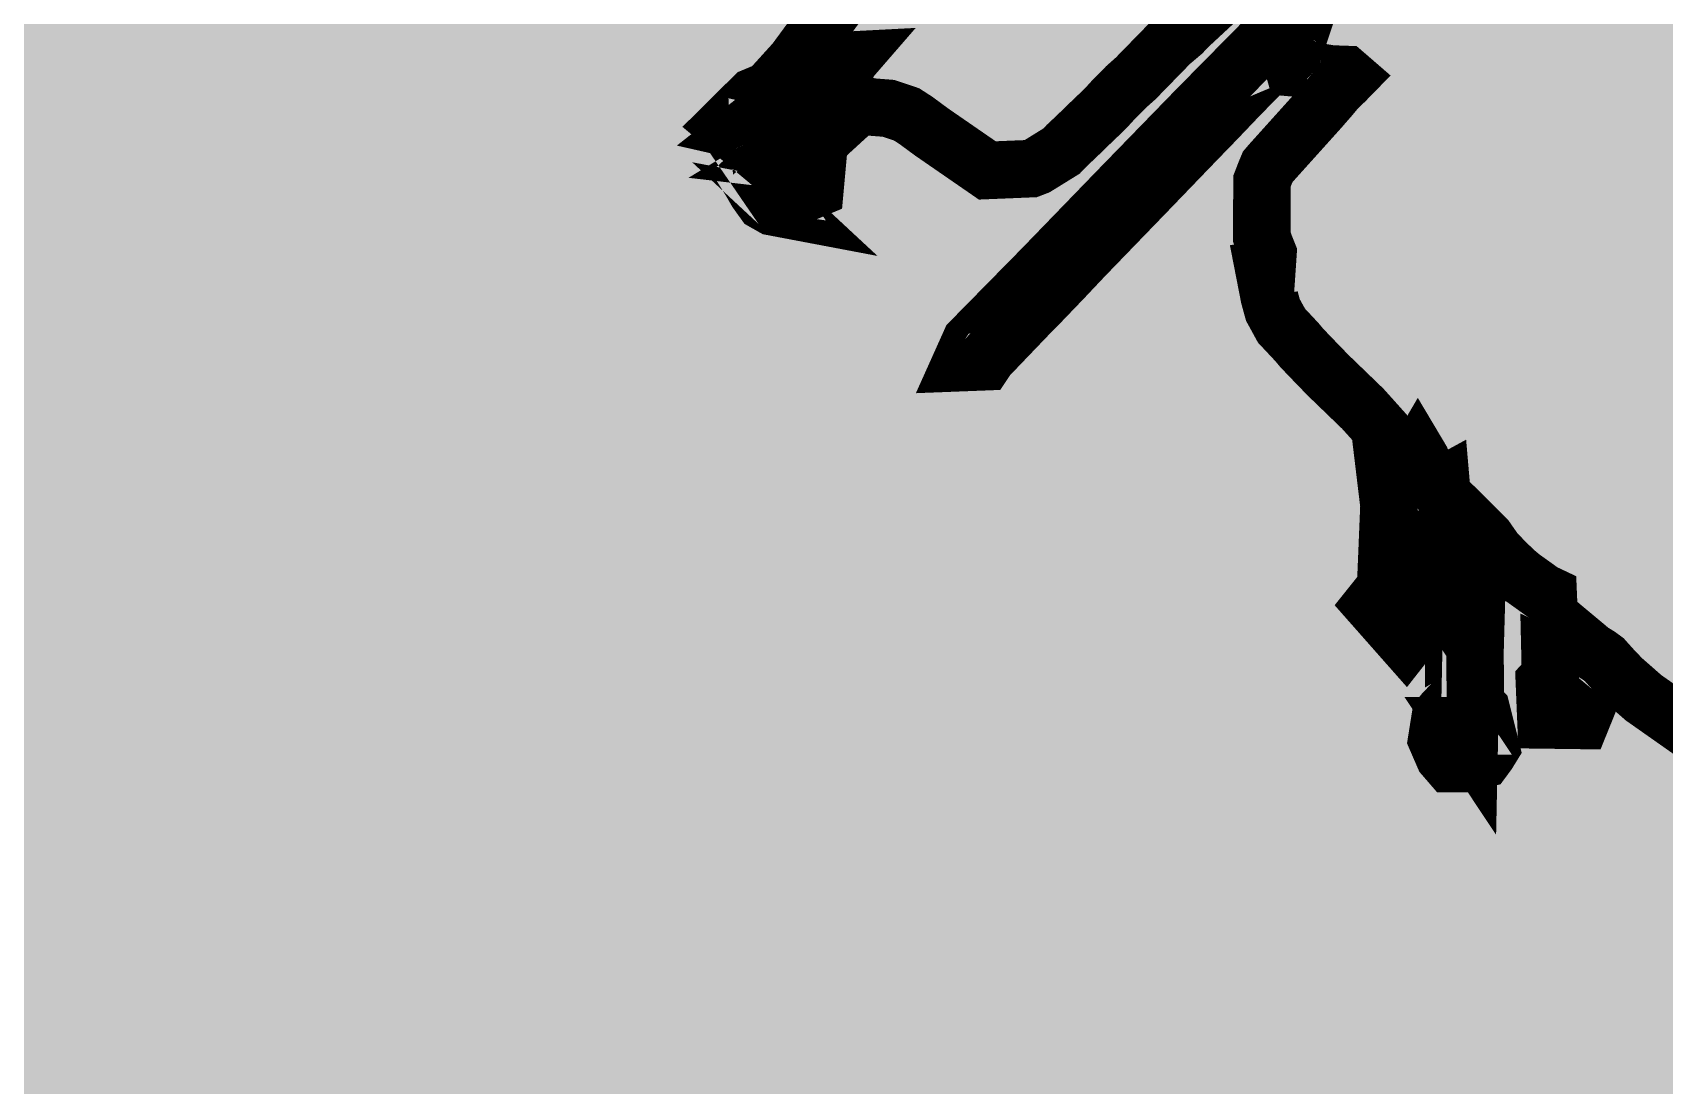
# Model space of a CAD drawing. Header units: millimetres. Extents: x -36.6 to 45.6, y -33 to 33.7.
# Drawn here: x 7.23 to 14.44, y -4.34 to 0.3 of the extents above; entities that cross this region are included whole.
import ezdxf

# ---------------------------------------------------------------- set-up
doc = ezdxf.new("R2010")
doc.units = ezdxf.units.MM
doc.header["$MEASUREMENT"] = 0
for name, color, linetype, true_color in [('Board-Outline-Layer', 7, 'Continuous', 0xff00ff), ('Bottom-Layer', 7, 'Continuous', 0x0000ff), ('Top-Layer', 7, 'Continuous', 0xff0000), ('Top-Silkscreen-Layer', 7, 'Continuous', 0xffcc00)]:
    doc.layers.add(name, color=color, linetype=linetype, true_color=true_color)

msp = doc.modelspace()

# ---------------------------------------------------------------- hatches: boundary and pattern name
at = {"layer": 'Bottom-Layer'}
msp.add_hatch(color=256, dxfattribs=at).paths.add_polyline_path([(-25.64191008382017, 0.12700025400050646), (-25.54433487444692, 2.3618399728245203), (-25.25235185258802, 4.579671211955174), (-24.76818318534399, 6.763614936499547), (-24.095513688621587, 8.897050016012596), (-23.239462783459818, 10.9637397213359), (-22.206545534144635, 12.947955295910592), (-21.00462306463581, 14.834595661112031), (-19.642842730666928, 16.60930234457645), (-18.131568502844953, 18.258568756845467), (-16.48230209057594, 19.76984298466744), (-14.707595407111521, 21.13162331863632), (-12.82095504191008, 22.333545788145145), (-10.836739467335391, 23.36646303746033), (-8.770049762012084, 24.222513942622097), (-6.636614682499037, 24.8951834393445), (-4.452670957954657, 25.37935210658853), (-2.234839718824014, 25.671335128447428), (0, 25.76891033782068), (2.2348397188240177, 25.671335128447428), (4.45267095795466, 25.37935210658853), (6.636614682499034, 24.8951834393445), (8.770049762012086, 24.222513942622097), (10.836739467335395, 23.366463037460328), (12.820955041910088, 22.33354578814514), (14.707595407111528, 21.13162331863631), (16.48230209057594, 19.76984298466744), (18.131568502844956, 18.258568756845463), (19.64284273066693, 16.609302344576445), (21.00462306463581, 14.834595661112033), (22.206545534144635, 12.947955295910592), (23.239462783459818, 10.963739721335898), (24.09551368862159, 8.89705001601259), (24.76818318534399, 6.763614936499541), (25.252351852588024, 4.579671211955165), (25.54433487444692, 2.36183997282452), (25.64191008382017, 0.1270002540005096), (25.54433487444692, -2.107839464823506), (25.252351852588024, -4.325670703954149), (24.76818318534399, -6.509614428498524), (24.095513688621583, -8.643049508011593), (23.23946278345982, -10.709739213334878), (22.206545534144627, -12.693954787909584), (21.0046230646358, -14.580595153111027), (19.642842730666928, -16.355301836575435), (18.13156850284495, -18.004568248844453), (16.48230209057594, -19.515842476666425), (14.707595407111526, -20.877622810635298), (12.820955041910088, -22.079545280144124), (10.836739467335375, -23.112462529459318), (8.770049762012093, -23.968513434621077), (6.636614682499022, -24.641182931343486), (4.4526709579546475, -25.125351598587514), (2.2348397188240057, -25.41733462044641), (0, -25.514909829819665), (-2.2348397188240154, -25.41733462044641), (-4.452670957954657, -25.125351598587514), (-6.636614682499032, -24.641182931343483), (-8.770049762012102, -23.968513434621073), (-10.836739467335388, -23.112462529459314), (-12.820955041910095, -22.079545280144117), (-14.707595407111535, -20.87762281063529), (-16.482302090575942, -19.51584247666642), (-18.13156850284496, -18.004568248844446), (-19.64284273066693, -16.35530183657543), (-21.004623064635815, -14.580595153111009), (-22.206545534144635, -12.693954787909579), (-23.23946278345982, -10.70973921333488), (-24.09551368862159, -8.643049508011575), (-24.768183185343993, -6.509614428498515), (-25.252351852588024, -4.325670703954151), (-25.54433487444692, -2.1078394648234973)])
at = {"layer": 'Top-Layer'}
msp.add_hatch(color=256, dxfattribs=at).paths.add_polyline_path([(2.8394124567788492, -25.357216226931524), (0.9481995891718213, -25.49737232926118), (-0.9481995891718279, -25.49737232926118), (-2.839412456778848, -25.357216226931524), (-2.695187393868758, -25.225180422952548), (-2.6418084836169715, -25.037071374142755), (-2.641808483616972, -24.337071374142756), (-2.6897902414691286, -24.15800101600204), (-2.820878841757688, -24.02691241571348), (-2.999949199898404, -23.978930657861323), (-4.199949199898405, -23.978930657861323), (-4.37901955803912, -24.02691241571348), (-4.5101081583276805, -24.15800101600204), (-4.558089916179838, -24.337071374142756), (-4.558089916179838, -25.037071374142755), (-4.556321682938239, -25.07261607825755), (-4.551034443662098, -25.107809795598037), (-6.6789163426098535, -24.629809500794988), (-8.75848340746946, -23.972720100140542), (-10.774692189190276, -23.14129493440813), (-12.712957568303958, -22.141548477634913), (-14.559258262703215, -20.980712828818927), (-16.300238256658748, -19.66718539539859), (-17.92330341734363, -18.210468146969045), (-17.820164044265738, -18.20640096462656), (-17.71761292085204, -18.194673247981978), (-17.64187084926756, -18.284939133903308), (-17.490010482818853, -18.39127290724598), (-17.30532866097492, -18.40743047301664), (-17.13731072875555, -18.32908242451538), (-16.475442103479065, -17.77370870515807), (-16.36910833013639, -17.62184833870936), (-16.352950764365737, -17.437166516865428), (-16.43129881286699, -17.26914858464606), (-16.949692244290855, -16.651351350369435), (-17.155267537669413, -16.530084904503237), (-17.39138877709983, -16.56492040981812), (-17.316080478450083, -16.338435504592223), (-17.399806839450825, -16.114925664508448), (-17.918200270874685, -15.497128430231825), (-18.070060637323394, -15.390794656889149), (-18.25474245916733, -15.374637091118492), (-18.422760391386696, -15.452985139619749), (-18.434180128420742, -15.462567436753158), (-18.82153287882679, -15.111153743652752), (-19.126933688171377, -14.686578564682918), (-19.33690780919234, -14.207574801183016), (-19.070808382748222, -14.0539422256943), (-18.93971978245966, -13.92285362540574), (-18.891738024607506, -13.743783267265023), (-18.93971978245966, -13.564712909124308), (-19.489719782459662, -12.612084964961426), (-19.620808382748223, -12.480996364672865), (-19.79987874088894, -12.43301460682071), (-19.978949099029656, -12.480996364672865), (-21.06149185230483, -13.106002714685566), (-21.149079379785427, -13.177083558904137), (-21.210214037665832, -13.271881317268111), (-21.306743750839104, -13.117843181108778), (-21.402154790075503, -12.963109647223654), (-21.28201649281998, -12.960952695592939), (-21.169353168027452, -12.919181435682738), (-20.08681041475228, -12.294175085670037), (-19.95572181446372, -12.163086485381479), (-19.907740056611562, -11.984016127240762), (-19.95572181446372, -11.804945769100048), (-20.50572181446372, -10.852317824937165), (-20.63681041475228, -10.721229224648605), (-20.815880772892996, -10.673247466796449), (-20.994951131033712, -10.721229224648605), (-22.077493884308886, -11.346235574661305), (-22.164482018585236, -11.416649561774522), (-22.225489520259572, -11.510474664095362), (-23.178747396565463, -9.47242035407206), (-23.9455758103498, -7.357156745640069), (-24.519807068139674, -5.181697159272), (-24.896822558630465, -2.9635390789554124), (-25.07358990073393, -0.7205234178176064), (-25.048687333385242, 1.5293089784917573), (-24.822315150938834, 3.7678624364994477), (-24.39629409217671, 5.977132000594097), (-24.323475035536173, 6.167305036610069), (-24.204103108629603, 6.332286070987245), (-24.18452839331053, 6.332238998412984), (-24.164958175967488, 6.332661240992761), (-23.734169422478328, 6.1758669574660665), (-23.549487600634393, 6.159709391695408), (-23.381469668415026, 6.238057440196666), (-23.27513589507235, 6.389917806645375), (-22.999304511512957, 7.147758304551734), (-22.997072335455456, 7.386424953941112), (-23.14530138772703, 7.5734941930034845), (-22.91150555690282, 7.621517745869964), (-22.75980353789484, 7.8057818215049215), (-22.483972154335447, 8.56362231941128), (-22.46781458856479, 8.748304141255211), (-22.546162637066043, 8.91632207347458), (-22.698023003514756, 9.022655846817257), (-22.7199346296515, 9.030631026515406), (-22.484324619046593, 9.63266793742089), (-22.162952950483835, 10.19363208051299), (-21.756952655036763, 9.959227700645554), (-21.577882296896046, 9.911245942793396), (-21.39881193875533, 9.959227700645554), (-21.267723338466773, 10.090316300934111), (-20.717723338466772, 11.042944245096995), (-20.669741580614613, 11.222014603237712), (-20.717723338466772, 11.401084961378427), (-20.84881193875533, 11.532173561666987), (-21.931354692030503, 12.157179911679687), (-21.934316746999585, 12.158871299109745), (-21.93729477629089, 12.160534399412946), (-21.92510064471769, 12.182792359735263), (-21.91288596760782, 12.20503905175084), (-21.872971540176675, 12.27737328981585), (-21.83281883223767, 12.34957553049278), (-21.82817724327769, 12.346752996604557), (-21.82349337630787, 12.34400119068251), (-20.740950623032695, 11.718994840669811), (-20.56188026489198, 11.671013082817653), (-20.382809906751262, 11.718994840669811), (-20.251721306462702, 11.850083440958368), (-19.7017213064627, 12.802711385121253), (-19.653739548610545, 12.981781743261969), (-19.7017213064627, 13.160852101402684), (-19.83280990675126, 13.291940701691244), (-20.89041760220515, 13.90255078935855), (-19.57159411511569, 15.724397562768885), (-18.09471889564891, 17.420646554517845), (-16.47169096815806, 18.9776312694297), (-14.71558689360148, 20.382807249586715), (-12.840555413101345, 21.624853143673533), (-10.861703453062484, 22.693761921883723), (-8.794974410295683, 23.580921501479565), (-6.657019697789195, 24.27918413341382), (-4.465064586070254, 24.782923990972883), (-2.2367694210582423, 25.088082496455804), (0.009912663437523618, 25.19220102069711), (2.256880392180629, 25.09444069197681), (4.486030188529751, 24.79558915471936), (6.500417448565944, 24.346347033474892), (8.47092043043322, 23.732594220570096), (10.384128384261833, 22.958507763962505), (12.227020495795887, 22.029355902240255), (13.987054502794667, 20.951462210309458), (15.652252054528788, 19.732162562726856), (17.211280233435826, 18.379755207574515), (18.653528684119436, 16.90344429066132), (19.936908127442287, 15.356015363402836), (21.09226631400361, 13.710796064584056), (21.000574374153672, 13.698346055105098), (20.915132689133912, 13.662819543448943), (19.832589935858735, 13.037813193436248), (19.701501335570175, 12.90672459314769), (19.653519577718015, 12.727654235006975), (19.70150133557017, 12.548583876866257), (20.25150133557017, 11.59595593270337), (20.38258993585873, 11.464867332414814), (20.56166029399944, 11.416885574562656), (20.740730652140158, 11.46486733241481), (21.823273405415335, 12.089873682427504), (21.90692434097216, 12.156635240508153), (21.967113157995197, 12.245133212023076), (22.047555443095693, 12.0981533257852), (22.127014313864596, 11.95063947542932), (22.025657457137015, 11.940911364431717), (21.931134721137965, 11.903052403424697), (20.848591967862788, 11.278046053412002), (20.717503367574228, 11.146957453123445), (20.669521609722068, 10.967887094982729), (20.717503367574224, 10.78881673684201), (21.26750336757422, 9.836188792679124), (21.39859196786278, 9.705100192390567), (21.577662326003495, 9.65711843453841), (21.75673268414421, 9.705100192390564), (22.341960763344023, 10.042981781453896), (22.696243184978126, 9.50220395408866), (22.921263496360258, 8.896132545495352), (22.571022749514235, 8.768655338816236), (22.419162383065526, 8.662321565473563), (22.340814334564264, 8.494303633254196), (22.356971900334926, 8.309621811410262), (22.632803283894322, 7.551781313503901), (22.784505302902303, 7.367517237868945), (23.018301133726517, 7.319493685002465), (22.870072081454946, 7.132424445940095), (22.872304257512443, 6.893757796550719), (23.148135641071836, 6.135917298644358), (23.25446941441451, 5.984056932195649), (23.422487346633876, 5.905708883694391), (23.60716916847781, 5.921866449465051), (24.264925453454598, 6.161270158598118), (24.5634061189056, 5.038093212466958), (24.802454822491214, 3.900783721922446), (25.010709159667705, 2.0936304213152854), (25.087466293498085, 0.27613729526107206), (25.032322662916926, -1.5421399390611668), (24.845568193058202, -3.3516414419165734), (24.528184770934473, -5.1428535131714606), (24.08184108303245, -6.90635861186499), (23.718526863906117, -7.937451054939965), (23.304687605410454, -8.949323535104035), (22.72460616861312, -10.230430734102303), (22.11337955326826, -11.49697412196404), (22.095687568274762, -11.484495570477645), (22.077273913416377, -11.473108828407815), (20.994731160141207, -10.848102478395113), (20.81566080200049, -10.800120720542955), (20.636590443859774, -10.848102478395113), (20.505501843571214, -10.97919107868367), (19.95550184357121, -11.93181902284655), (19.907520085719053, -12.110889380987269), (19.95550184357121, -12.289959739127983), (20.08659044385977, -12.421048339416544), (21.16913319713494, -13.046054689429246), (21.22651258815126, -13.072728153992337), (21.287690641781364, -13.088887175597444), (21.223857930068494, -13.20262185066611), (21.15900106397762, -13.315775632390213), (21.113874632932017, -13.269918938829054), (21.061271881412317, -13.23287596843206), (19.978729128137143, -12.60786961841936), (19.79965876999643, -12.559887860567201), (19.620588411855714, -12.60786961841936), (19.489499811567153, -12.738958218707916), (18.93949981156715, -13.691586162870797), (18.891518053714993, -13.870656521011515), (18.93949981156715, -14.04972687915223), (19.07058841185571, -14.18081547944079), (19.44584784185786, -14.397471612368484), (19.22350845542877, -14.752183771260523), (18.978724516551917, -15.091795817117914), (18.803761153388223, -14.944984123617722), (18.635743221168855, -14.866636075116466), (18.45106139932492, -14.882793640887122), (18.299201032876212, -14.989127414229799), (17.780807601452352, -15.606924648506421), (17.69708124045161, -15.830434488590189), (17.772389539101344, -16.05691939381608), (17.53626829967093, -16.02208388850121), (17.33069300629238, -16.143350334367412), (16.89405074464941, -16.66372031835891), (14.17274841862768, -17.291691465072656), (11.424750632781658, -17.79003098758879), (8.656228889201056, -18.15761970618291), (5.873400783043311, -18.393632083601457), (3.082516038948246, -18.49753807906786), (3.026585233173775, -18.378711427962106), (2.931579447652538, -18.288036576073164), (3.050891931796858, -18.158629824781805), (3.0941452882905764, -17.988011176022358), (3.0941452882905773, -17.188011176022354), (3.0461635304384203, -17.00894081788164), (2.915074930149861, -16.87785221759308), (2.7360045720091453, -16.829870459740924), (1.8360045720091447, -16.829870459740924), (1.6569342138684295, -16.87785221759308), (1.52584561357987, -17.008940817881637), (1.477863855727712, -17.18801117602235), (1.4778638557277113, -17.988011176022354), (1.5211172122214256, -18.158629824781794), (1.6404296963657357, -18.288036576073154), (1.521117212221426, -18.417443327364513), (1.477863855727712, -18.588061976123953), (1.4778638557277113, -19.388061976123954), (1.558725263264419, -19.614735656997198), (1.7647955295910605, -19.739052068486227), (1.764795529591061, -20.218445088681893), (1.6380300296223897, -20.349010168232716), (1.5917957835915684, -20.525019050038104), (1.5917957835915681, -22.0490220980442), (1.639777541443725, -22.228092456184914), (1.7708661417322848, -22.359181056473474), (1.9499364998730009, -22.40716281432563), (2.5499364998730014, -22.40716281432563), (2.5962616637306413, -22.40415411835797), (2.641808483616968, -22.395178581822165), (2.6418084836169684, -22.737096774193553), (2.689790241469125, -22.91616713233427), (2.820878841757684, -23.047255732622826), (2.9999491998984005, -23.095237490474982), (4.199949199898401, -23.095237490474982), (4.379019558039117, -23.047255732622826), (4.510108158327676, -22.91616713233427), (4.558089916179834, -22.737096774193553), (4.558089916179835, -22.037096774193554), (4.510108158327677, -21.858026416052837), (4.379019558039118, -21.726937815764277), (4.199949199898401, -21.67895605791212), (2.999949199898401, -21.67895605791212), (2.9536240360407606, -21.681964753879782), (2.908077216154434, -21.690940290415586), (2.908077216154434, -20.525019050038104), (2.862027413951286, -20.349337423200353), (2.7357201921957004, -20.218834151119946), (2.736004572009144, -19.746202692405387), (2.959254941223156, -19.66810491087572), (3.0851393435494594, -19.467872275960747), (5.943768135662458, -19.361424234906604), (8.794055548966103, -19.118625103720973), (11.629501620678127, -18.74002857579944), (14.44364023308319, -18.226498024894944), (17.230053859247334, -17.57920453622955), (17.51831149075708, -17.821081408513358), (17.686329422976446, -17.899429457014612), (17.87101124482038, -17.883271891243957), (18.02287161126909, -17.776938117901278), (18.36043523650178, -17.374645454801094), (18.625232364066175, -17.307941968806684), (18.88370316525504, -17.21985270304204), (17.41502621434649, -18.693850276736498), (15.831671485368032, -20.04391273292459), (14.144065353794531, -21.261149923476456), (12.36332068957198, -22.337546353343257), (10.501163678977049, -23.266013962514045), (8.569856607794726, -24.040438800821907), (6.582117114285616, -24.65572128824636), (4.551034443662067, -25.10780979559804), (4.556321682938224, -25.072616078257553), (4.558089916179834, -25.037071374142755), (4.558089916179835, -24.337071374142756), (4.510108158327677, -24.15800101600204), (4.379019558039118, -24.02691241571348), (4.199949199898401, -23.978930657861323), (2.999949199898401, -23.978930657861323), (2.8208788417576844, -24.02691241571348), (2.689790241469125, -24.15800101600204), (2.641808483616968, -24.337071374142756), (2.641808483616968, -25.037071374142755), (2.695187393868754, -25.225180422952548)])
at = {"layer": 'Top-Silkscreen-Layer'}
for points in [[(14.38934455675507, 3.248236886170132), (14.351054616068518, 2.9353897025757805), (14.361501510943324, 2.6366406814372794), (14.386951435462118, 2.5462992792116843), (14.458468944869423, 2.436248740174886), (14.537533990662059, 2.3392590406038822), (14.561327138901202, 2.3035185484916845), (14.585074265576969, 2.273294728644784), (14.584337920563783, 1.820927602886798), (14.579597699541289, 1.3645054872585574), (12.608033926691318, 1.3603561952983056), (10.626575517726415, 1.3551695803479982), (10.590770741459428, 1.0435011728786983), (10.60066537757433, 0.819250802844821), (10.660171258953792, 0.690009788491833), (10.675496439541082, 0.6727525060207591), (10.661413841163588, 0.6625207292551111), (10.647561350602695, 0.6522889524894919), (10.662564380246685, 0.6242812317577565), (10.673839663261374, 0.5817981402101242), (10.69192613764815, 0.5394093507524891), (10.71696186809703, 0.4911266806695099), (10.751570083717573, 0.38131189685770445), (10.60066537757433, 0.1762520021400167), (10.486393835837958, 0.05045301407221497), (10.419064288693246, 0.02235099125048241), (10.292366924859088, -0.10311793950227142), (10.463751226682, -0.24655141840116473), (10.512672148496666, -0.252209543801487), (10.457032078436495, -0.28606399411359684), (10.419064288693246, -0.30940376139003817), (10.394028558244363, -0.3325077734414576), (10.41220707575778, -0.3621186297033185), (10.430937852031128, -0.39526581434036273), (10.464993808891796, -0.44255831247828487), (10.502777512381735, -0.46391773586458307), (10.556070482712245, -0.4740080594952353), (10.536925512368985, -0.4562321155291191), (10.468491447704494, -0.3564133532579398), (10.476867372229679, -0.35763928042801885), (10.49430954472991, -0.3802246309844249), (10.506091064941153, -0.3973876113655016), (10.58543224011371, -0.42742282703234985), (10.689348930101945, -0.384326771899678), (10.698691307456944, -0.28163179588332465), (10.658606525800725, -0.26446881550227674), (10.619948412607581, -0.25145512708145173), (10.592013323669194, -0.22740809412997376), (10.562651566267759, -0.1970899721931051), (10.544012833121082, -0.1175461592731409), (10.540008957111771, -0.048422727298876846), (10.5437367037411, -0.018104605362008194), (10.692938612041313, 0.1317885667022413), (10.715535199633953, 0.14885724499332084), (10.739374369436389, 0.1660202253743687), (10.754193312827097, 0.1784681012551528), (10.842278585031458, 0.18308890366544825), (10.833396423309692, 0.17285712689980023), (10.816828660512636, 0.11217373198106434), (10.807716390974237, 0.07742341181389462), (10.794047986666685, 0.05875159799274733), (10.784613566185046, 0.04342750836678905), (10.763213539238823, 0.018908964965267342), (10.734726191540563, -0.008485792181428541), (10.630625415299017, -0.17285433506157497), (10.718802730630049, -0.16686615234623364), (10.873343140275951, -0.02564877256247641), (10.89009498932629, -0.014804032211817785), (10.898977151048056, -0.01235217787165984), (10.929213318152696, -0.022678256727305043), (11.014307188740913, -0.02942085616271052), (11.094062557983442, -0.05629695181436411), (11.13529787872276, -0.08293729224102472), (11.20382398651392, -0.13353036352916614), (11.450131393430222, -0.30341557867466795), (11.643007765325967, -0.2954470520691835), (11.66827360359148, -0.2857339367985778), (11.777482773362085, -0.21821364035438146), (11.803162805697509, -0.19152614888275113), (11.841130595440816, -0.15597426095054753), (11.90197110215663, -0.09703545469687515), (11.95577030968378, -0.04554651355373155), (11.975927754420177, -0.025743074652502477), (12.004231015865184, 0.0054237660944563915), (12.062632379724782, 0.06478693175311613), (12.105248347363887, 0.10269637193548048), (12.258822304179944, 0.2600865601551996), (12.310274411977494, 0.303559823647889), (12.347874029214152, 0.3417050190552463), (12.51907424478378, 0.5006040407150937), (12.572597322930923, 0.523613750676516), (12.708038783796884, 0.5165410939260915), (12.738827209661396, 0.5051776920803905), (12.740806136884405, 0.48249803943395847), (12.740069791871193, 0.3931939601984477), (12.715954492688834, 0.3220901843340405), (12.676928206989041, 0.27310024857602455), (12.66730970025409, 0.26187829986531946), (12.371759220579936, -0.03757798694821822), (12.028484379737533, -0.39026780357004964), (11.690363953987536, -0.7393741407716413), (11.376174741166674, -1.0586338664864081), (11.334433183230745, -1.151568576187157), (11.437705571332408, -1.1475607373619012), (11.450959781570077, -1.127662996370675), (11.6300757060316, -0.9408034050241196), (11.667767366394898, -0.9028939648417842), (11.784201921607588, -0.7816686281392504), (11.87578483262465, -0.6847260796132454), (11.915455420210929, -0.6436575194157441), (12.154307333868514, -0.39677464778043325), (12.371345026509994, -0.17162840789152486), (12.459246212461046, -0.08105125044090766), (12.564037312152458, 0.02862208023587306), (12.658611624785664, 0.12495166517683862), (12.75663755466822, 0.22241287519785707), (12.809792460308827, 0.24471531948427155), (12.796722336324441, 0.20609861362684168), (12.79083157621885, 0.19035016459589604), (12.80256707486677, 0.14956451066838639), (12.866030810692164, 0.14385923422300775), (12.911316029004142, 0.1316942646122441), (12.967186206880886, 0.12216975352166162), (13.031846503352726, 0.11985935231652835), (13.04579103704023, 0.10778868479579075), (13.03083402895956, 0.09246459516983246), (12.991393549189914, 0.0540364934924547), (12.966864055937585, 0.02451993932061991), (12.916148293153249, -0.033711601257986924), (12.702424153071185, -0.271022810757659), (12.688433597820332, -0.2873370723286744), (12.675915732595906, -0.31751374113054726), (12.662891630174897, -0.35132104039762957), (12.662431414541635, -0.5972137400878544), (12.675547560089313, -0.6349345760901955), (12.689492093776817, -0.6695434431223406), (12.685212088387585, -0.7325372392462097), (12.670623252813508, -0.7352248488113896), (12.695106724502516, -0.8606937795641723), (12.71112222853967, -0.9189253201427502), (12.749043996719571, -0.9881902052520389), (12.816327522300993, -1.0600012467914828), (12.837911635500497, -1.0857457173630836), (12.880987818772834, -1.1308221163858696), (12.920842492612422, -1.1720321297184242), (12.953287694756645, -1.2056036737604847), (13.108104233782527, -1.3549781843297497), (13.14321868659962, -1.3939720985471684), (13.182475080115987, -1.4378225703998755), (13.223848465545295, -1.781365084291142), (13.208845435901276, -2.1441452245435966), (13.149707727028465, -2.2180780631081793), (13.297436945302222, -2.3853228197335), (13.398638363054292, -2.2564118626955314), (13.338856352294908, -2.1494261415839304), (13.322104503244512, -2.140891802438405), (13.325233969550647, -1.8686888196365385), (13.340052912941355, -1.5764937937534487), (13.351788411589276, -1.5565017506722252), (13.36568692371346, -1.5798415179486665), (13.383129096213692, -1.6204857187411803), (13.441070244440057, -1.703141500631283), (13.454600584057648, -1.695785937610838), (13.509872481611168, -2.3357670714354435), (13.509964524737839, -2.657478651490368), (13.490451381887985, -2.6691249596060893), (13.463160594836172, -2.6981700033278804), (13.450412621795085, -2.7156630410239764), (13.434581204011241, -2.814963141800113), (13.46665823364887, -2.8888016782746697), (13.494501279460588, -2.9210058420116845), (13.558149101539263, -2.9210058420116845), (13.641218023341208, -2.9001650801203995), (13.660639123064392, -2.8739019480537564), (13.6737552686121, -2.8525896757124283), (13.632335861619442, -2.6870423567072015), (13.606011527397444, -2.6619108497206403), (13.603296255161279, -2.433841245041501), (13.61862143574854, -1.8948104985681569), (13.654104061072227, -1.9302209333653646), (13.690046902029176, -1.9819927807785576), (13.726173829239436, -2.0204680335009337), (13.777487872347024, -2.071108255834074), (13.809518880421333, -2.0978428983507316), (13.903402869604676, -2.1650802885248788), (13.926919888463809, -2.176160784100588), (13.931245915416364, -2.279374421611955), (13.935433877678983, -2.4594914135231045), (13.935433877678983, -2.5366305231478807), (13.91002997472348, -2.5627993531244977), (13.916795144532305, -2.7283466721297533), (14.072762222641284, -2.7303741670648662), (14.104563122898963, -2.6519619792250126), (14.107002265755176, -2.6001901318118197), (14.078468896493595, -2.5709093328650066), (14.050027570358626, -2.541628533918194), (14.051132087878432, -2.4639707627983753), (14.079159219943431, -2.3924897785739505), (14.117449160629981, -2.4244581870859436), (14.151827268433891, -2.445723308382273), (14.17428579133654, -2.462367627268279), (14.207559381620644, -2.499522650730579), (14.252844599932622, -2.5471452061835205), (14.347879128199063, -2.6304611027036895), (14.56625144617698, -2.7839849052332064), (14.869165375983181, -2.6858164295370934), (15.466755375760451, -2.08591368396499), (15.648632594021459, -1.8977338633583296), (15.805566124960254, -1.734827002873255), (15.880673316306957, -1.6646190968639079), (15.908792491498625, -1.6340652197020173), (15.925544340548992, -1.6136488172157488), (16.443240906393743, -1.0721190653572479), (16.52014293871006, -0.9838994601567914), (16.585631623321813, -0.6998615650592093), (16.591568404990753, -0.6737870371725895), (16.599069919812734, -0.6419600817956215), (16.60822821091445, -0.625740122314632), (16.622080701475316, -0.5936774117126422), (16.635749105782896, -0.5469507261147609), (16.635749105782896, -0.40097109078571247), (16.621988658348673, -0.35306562906275085), (16.608918534364314, -0.31308154290027507), (16.595710345690023, -0.28592254097860104), (16.511536906368274, -0.17011957445142545), (16.45801382822113, -0.11632023210309081), (16.422945396967357, -0.08722803733630112), (16.415904097778608, -0.07836364087575674), (16.34401841586471, -0.005090916941212068), (16.337345289182526, 0.004810802509416905), (16.328647213714103, 0.020229194225343503), (16.304393849841723, 0.04823691495707887), (16.274433812117035, 0.07435859388869719), (16.273743488667172, 0.11401262273615392), (16.35718058297571, 0.1076000806157675), (16.37236769887301, 0.1178790084264141), (16.422945396967357, 0.12688485802195426), (16.450052097765887, 0.1456981249781262), (16.44623230800986, 0.1773364761750999), (16.43307014089886, 0.19185899803599546), (16.418987542521396, 0.20119490494655465), (16.426166906400105, 0.22759949014819342), (16.44623230800986, 0.2309943653884099), (16.45635705194142, 0.22080973966778936), (16.513976049224485, 0.1660202253743687), (16.569846227101287, 0.11127786212597553), (16.667550006040575, 0.013675198969961284), (16.789599191978905, -0.11188803387281862), (16.900189008649296, -0.2261821669598948), (16.987169763333824, -0.3179381005355635), (17.216449191819777, -0.559540055130512), (17.463216814369314, -0.8171733650264553), (17.54812659870425, -0.9076090693420767), (17.638789078454817, -0.9990349456027264), (17.721719935566743, -1.1194587145401687), (17.724849401872877, -1.2149395806711016), (17.856425051419492, -1.3124007906921202), (17.952241946262493, -1.065989429506853), (17.84676052312119, -1.0249680203543214), (17.79940433445962, -1.0249680203543214), (17.74229157437311, -0.9684810684408071), (17.410061908728764, -0.626305934854673), (17.131953601554812, -0.34047630004694207), (17.10116517569024, -0.3095452145250339), (16.806305019465952, 0.0036791774293351218), (16.523226383452844, 0.3070018499331041), (16.529117143558494, 0.3906006527232651), (16.528426820108603, 0.4196928474900836), (16.520557132780002, 0.45618775632234576), (16.534271558650932, 0.47580259104355155), (16.56639460985185, 0.4918810973895451), (16.69562315966892, 0.5491224660230949), (16.827659024848824, 0.471181788633285), (16.869216496531415, 0.4428440105865017), (16.962640270081522, 0.35863224421130124), (17.102085606956766, 0.22080973966778936), (17.47969253403973, -0.16978951713640641), (17.579559326455335, -0.26522323222231203), (17.64325317009736, -0.28912881203879426), (17.837786318272812, -0.31751374113054726), (17.89393262552951, -0.29973779716443105), (17.949572695589648, -0.2655532895373311), (18.00281964435687, -0.2266536774099096), (18.044147008222858, -0.18483070049231537), (18.095553094457028, -0.13074845187398915), (18.1420808949788, -0.0879824540563364), (18.282216555303908, 0.05648834783261265), (18.337672539110738, 0.11594581558129845), (18.367310425892153, 0.1469240521482052), (18.40279305121584, 0.18370186725045887), (18.450655477073994, 0.2428764287291531), (18.489405633393776, 0.28700980685188066), (18.510161358453427, 0.306341735303066), (18.527051272193756, 0.3290213879494692), (18.551350657629452, 0.37268325562218196), (18.634511622558012, 0.5296019333918862), (18.648916371878805, 0.5634092326589974), (18.664333595592737, 0.6366819565935132), (18.675516835480757, 0.7136796130832934), (18.7010127815629, 1.072923424960507), (18.67606909424066, 1.3510202883877176), (18.226392398990512, 1.3586587576782119), (17.77671570374031, 1.3606862526133248), (17.765808593232244, 1.866004001909584), (17.695349579781425, 2.542008534116437), (17.597139563645527, 2.6400355566774962), (17.485905445088623, 2.752679403189477), (17.421107083926792, 2.8206240590386895), (17.370391321142456, 2.8665963279165356), (17.358287649987943, 2.880222979922371), (17.27595507319924, 2.973723502163161), (17.22427285758506, 3.026721276746433), (17.193392388593907, 3.0545875443431725), (17.167022032808585, 3.0795775981946805), (17.126983272715687, 3.1224378981023593), (17.066971154139672, 3.1810937980859824), (17.013816248499122, 3.2324412860941587), (16.83470032403754, 3.2447948598849456), (16.667550006040575, 3.2466809016850626), (16.650291919793652, 3.227631879503869), (16.63289576885674, 3.2085357062776767), (16.629352108480692, 2.2887131203607685), (16.6231391974318, 1.366108622788654), (16.125600076323472, 1.3593660233532485), (15.630684184324673, 1.3554524866179898), (15.623872992952558, 1.3743600556641589), (15.62055944039314, 2.293994037401102), (15.611861364924655, 3.2186731809533273), (15.583972297549618, 3.247010959000082)], [(10.439589905936263, -0.07251691129538232), (10.443961954452165, -0.14621399463494322), (10.367658202459046, -0.1289095611188707)], [(13.566939220134417, -2.7542797468813482), (13.579549128485484, -2.7635685027469377), (13.578214503149077, -2.8278353770859135), (13.529293581334409, -2.7542797468813482)]]:
    msp.add_hatch(color=256, dxfattribs=at).paths.add_polyline_path(points)

# ---------------------------------------------------------------- linework, layer by layer
at = {"layer": 'Board-Outline-Layer', "const_width": 0.25400050800101603}
msp.add_lwpolyline([(-26.000050800101604, 0.12700025400050802, 1), (26.000050800101604, 0.12700025400050802, 1)], format="xyb", close=True, dxfattribs=at)
at = {"layer": 'Top-Silkscreen-Layer', "const_width": 0.25400050800101603}
for points in [[(10.71696186809703, 0.4911266806695099), (10.751570083717573, 0.38131189685770445), (10.60066537757433, 0.1762520021400167), (10.486393835837958, 0.05045301407221497), (10.419064288693246, 0.02235099125048241), (10.292366924859088, -0.10311793950227142), (10.463751226682, -0.24655141840116473), (10.512672148496666, -0.252209543801487), (10.457032078436495, -0.28606399411359684), (10.419064288693246, -0.30940376139003817), (10.394028558244363, -0.3325077734414576), (10.41220707575778, -0.3621186297033185), (10.430937852031128, -0.39526581434036273), (10.464993808891796, -0.44255831247828487), (10.502777512381735, -0.46391773586458307), (10.556070482712245, -0.4740080594952353), (10.536925512368985, -0.4562321155291191), (10.468491447704494, -0.3564133532579398), (10.476867372229679, -0.35763928042801885), (10.49430954472991, -0.3802246309844249), (10.506091064941153, -0.3973876113655016), (10.58543224011371, -0.42742282703234985), (10.689348930101945, -0.384326771899678), (10.698691307456944, -0.28163179588332465), (10.658606525800725, -0.26446881550227674), (10.619948412607581, -0.25145512708145173), (10.592013323669194, -0.22740809412997376), (10.562651566267759, -0.1970899721931051), (10.544012833121082, -0.1175461592731409), (10.540008957111771, -0.048422727298876846), (10.5437367037411, -0.018104605362008194), (10.692938612041313, 0.1317885667022413), (10.715535199633953, 0.14885724499332084), (10.739374369436389, 0.1660202253743687), (10.754193312827097, 0.1784681012551528), (10.842278585031458, 0.18308890366544825), (10.833396423309692, 0.17285712689980023), (10.816828660512636, 0.11217373198106434), (10.807716390974237, 0.07742341181389462), (10.794047986666685, 0.05875159799274733), (10.784613566185046, 0.04342750836678905), (10.763213539238823, 0.018908964965267342), (10.734726191540563, -0.008485792181428541), (10.630625415299017, -0.17285433506157497), (10.718802730630049, -0.16686615234623364), (10.873343140275951, -0.02564877256247641), (10.89009498932629, -0.014804032211817785), (10.898977151048056, -0.01235217787165984), (10.929213318152696, -0.022678256727305043), (11.014307188740913, -0.02942085616271052), (11.094062557983442, -0.05629695181436411), (11.13529787872276, -0.08293729224102472), (11.20382398651392, -0.13353036352916614), (11.450131393430222, -0.30341557867466795), (11.643007765325967, -0.2954470520691835), (11.66827360359148, -0.2857339367985778), (11.777482773362085, -0.21821364035438146), (11.803162805697509, -0.19152614888275113), (11.841130595440816, -0.15597426095054753), (11.90197110215663, -0.09703545469687515), (11.95577030968378, -0.04554651355373155), (11.975927754420177, -0.025743074652502477), (12.004231015865184, 0.0054237660944563915), (12.062632379724782, 0.06478693175311613), (12.105248347363887, 0.10269637193548048), (12.258822304179944, 0.2600865601551996), (12.310274411977494, 0.303559823647889), (12.347874029214152, 0.3417050190552463), (12.51907424478378, 0.5006040407150937)], [(12.740806136884405, 0.48249803943395847), (12.740069791871193, 0.3931939601984477), (12.715954492688834, 0.3220901843340405), (12.676928206989041, 0.27310024857602455), (12.66730970025409, 0.26187829986531946), (12.371759220579936, -0.03757798694821822), (12.028484379737533, -0.39026780357004964), (11.690363953987536, -0.7393741407716413), (11.376174741166674, -1.0586338664864081), (11.334433183230745, -1.151568576187157), (11.437705571332408, -1.1475607373619012), (11.450959781570077, -1.127662996370675), (11.6300757060316, -0.9408034050241196), (11.667767366394898, -0.9028939648417842), (11.784201921607588, -0.7816686281392504), (11.87578483262465, -0.6847260796132454), (11.915455420210929, -0.6436575194157441), (12.154307333868514, -0.39677464778043325), (12.371345026509994, -0.17162840789152486), (12.459246212461046, -0.08105125044090766), (12.564037312152458, 0.02862208023587306), (12.658611624785664, 0.12495166517683862), (12.75663755466822, 0.22241287519785707), (12.809792460308827, 0.24471531948427155), (12.796722336324441, 0.20609861362684168), (12.79083157621885, 0.19035016459589604), (12.80256707486677, 0.14956451066838639), (12.866030810692164, 0.14385923422300775), (12.911316029004142, 0.1316942646122441), (12.967186206880886, 0.12216975352166162), (13.031846503352726, 0.11985935231652835), (13.04579103704023, 0.10778868479579075), (13.03083402895956, 0.09246459516983246), (12.991393549189914, 0.0540364934924547), (12.966864055937585, 0.02451993932061991), (12.916148293153249, -0.033711601257986924), (12.702424153071185, -0.271022810757659), (12.688433597820332, -0.2873370723286744), (12.675915732595906, -0.31751374113054726), (12.662891630174897, -0.35132104039762957), (12.662431414541635, -0.5972137400878544), (12.675547560089313, -0.6349345760901955), (12.689492093776817, -0.6695434431223406), (12.685212088387585, -0.7325372392462097), (12.670623252813508, -0.7352248488113896), (12.695106724502516, -0.8606937795641723), (12.71112222853967, -0.9189253201427502), (12.749043996719571, -0.9881902052520389), (12.816327522300993, -1.0600012467914828), (12.837911635500497, -1.0857457173630836), (12.880987818772834, -1.1308221163858696), (12.920842492612422, -1.1720321297184242), (12.953287694756645, -1.2056036737604847), (13.108104233782527, -1.3549781843297497), (13.14321868659962, -1.3939720985471684), (13.182475080115987, -1.4378225703998755), (13.223848465545295, -1.781365084291142), (13.208845435901276, -2.1441452245435966), (13.149707727028465, -2.2180780631081793), (13.297436945302222, -2.3853228197335), (13.398638363054292, -2.2564118626955314), (13.338856352294908, -2.1494261415839304), (13.322104503244512, -2.140891802438405), (13.325233969550647, -1.8686888196365385), (13.340052912941355, -1.5764937937534487), (13.351788411589276, -1.5565017506722252), (13.36568692371346, -1.5798415179486665), (13.383129096213692, -1.6204857187411803), (13.441070244440057, -1.703141500631283), (13.454600584057648, -1.695785937610838), (13.509872481611168, -2.3357670714354435), (13.509964524737839, -2.657478651490368), (13.490451381887985, -2.6691249596060893), (13.463160594836172, -2.6981700033278804), (13.450412621795085, -2.7156630410239764), (13.434581204011241, -2.814963141800113), (13.46665823364887, -2.8888016782746697), (13.494501279460588, -2.9210058420116845), (13.558149101539263, -2.9210058420116845), (13.641218023341208, -2.9001650801203995), (13.660639123064392, -2.8739019480537564), (13.6737552686121, -2.8525896757124283), (13.632335861619442, -2.6870423567072015), (13.606011527397444, -2.6619108497206403), (13.603296255161279, -2.433841245041501), (13.61862143574854, -1.8948104985681569), (13.654104061072227, -1.9302209333653646), (13.690046902029176, -1.9819927807785576), (13.726173829239436, -2.0204680335009337), (13.777487872347024, -2.071108255834074), (13.809518880421333, -2.0978428983507316), (13.903402869604676, -2.1650802885248788), (13.926919888463809, -2.176160784100588), (13.931245915416364, -2.279374421611955), (13.935433877678983, -2.4594914135231045), (13.935433877678983, -2.5366305231478807), (13.91002997472348, -2.5627993531244977), (13.916795144532305, -2.7283466721297533), (14.072762222641284, -2.7303741670648662), (14.104563122898963, -2.6519619792250126), (14.107002265755176, -2.6001901318118197), (14.078468896493595, -2.5709093328650066), (14.050027570358626, -2.541628533918194), (14.051132087878432, -2.4639707627983753), (14.079159219943431, -2.3924897785739505), (14.117449160629981, -2.4244581870859436), (14.151827268433891, -2.445723308382273), (14.17428579133654, -2.462367627268279), (14.207559381620644, -2.499522650730579), (14.252844599932622, -2.5471452061835205), (14.347879128199063, -2.6304611027036895), (14.56625144617698, -2.7839849052332064), (14.869165375983181, -2.6858164295370934)]]:
    msp.add_lwpolyline(points, dxfattribs=at)
for points in [[(10.439589905936263, -0.07251691129538232), (10.443961954452165, -0.14621399463494322), (10.367658202459046, -0.1289095611188707)], [(13.566939220134417, -2.7542797468813482), (13.579549128485484, -2.7635685027469377), (13.578214503149077, -2.8278353770859135), (13.529293581334409, -2.7542797468813482)]]:
    msp.add_lwpolyline(points, close=True, dxfattribs=at)

doc.saveas('drawing.dxf')
